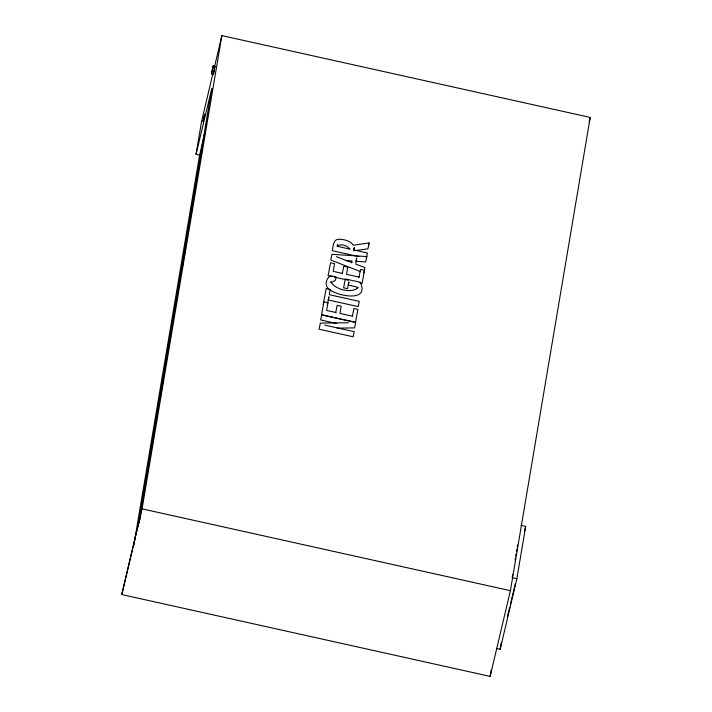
<?xml version="1.0" encoding="UTF-8"?>
<svg xmlns="http://www.w3.org/2000/svg" width="712" height="712" viewBox="0 0 712 712"><rect width="100%" height="100%" fill="white"/><g stroke="black" fill="none" stroke-linecap="round" stroke-linejoin="round"><path stroke-width="1.07" d="M214.009 68.815L221.859 35.6L590.212 117.435L510.406 590.675L490.141 676.4L121.788 594.564L138.582 523.071L211.865 88.235L196.04 154.299L199.609 155.091L133.776 545.463M196.04 154.299L201.594 121.325L212.746 74.173M211.58 73.941L213.164 65.824L214.953 66.216L214.116 71.164L213.369 74.342L211.58 73.941L213.164 65.824M213.369 74.342L214.953 66.216M138.261 526.382L199.663 162.265M200.019 160.173L202.973 142.631M139.427 520.57L140.531 514.028M142.293 503.553L142.667 501.373M143.032 499.192L143.397 497.012M144.207 492.214L143.842 494.395L144.287 492.499M144.581 490.034L144.945 487.845M146.708 477.378L147.081 475.198M147.446 473.017L147.811 470.837M148.808 464.945L149.173 462.764M151.674 447.928L152.048 445.748M153.035 439.856L153.409 437.675M155.91 422.839L156.275 420.659M160.138 397.759L160.503 395.578M161.686 388.592L162.603 383.136M166.279 361.322L165.914 363.512L166.359 361.616M166.653 359.142L167.017 356.961M168.78 346.495L169.153 344.314M169.518 342.134L169.883 339.944M170.88 334.062L171.245 331.881M173.746 317.045L174.12 314.864M175.108 308.972L175.481 306.792M177.982 291.956L178.347 289.775M182.21 266.875L182.575 264.686M183.758 257.708L184.123 255.528M188.351 230.439L187.986 232.619L188.431 230.733M188.725 228.258L189.089 226.078M190.861 215.611L191.964 209.061M192.952 203.178L193.317 200.989M195.827 186.161L196.192 183.981M197.18 178.089L197.553 175.909M200.054 161.072L200.419 158.892M201.416 153L201.781 150.819M204.282 135.983L204.655 133.803M205.83 126.825L206.195 124.645M139.614 520.374L139.97 518.229M140.335 516.093L140.7 513.948M141.056 511.803L141.421 509.667M160.245 398.053L160.6 395.917M160.965 393.772L161.321 391.627M161.686 389.491L162.042 387.346M162.407 385.201L162.772 383.065M163.128 380.92L163.493 378.775M182.316 267.169L182.673 265.024M183.037 262.888L183.393 260.743M183.758 258.598L184.123 256.462M184.479 254.317L184.844 252.182M185.2 250.037L185.565 247.892M121.788 594.564L142.053 508.849L221.859 35.6M323.284 304.327L326.158 288.538L330.181 289.428L329.291 294.697L359.275 301.354L358.172 306.614L328.188 299.957L328.935 296.779L327.298 305.217M335.717 312.621L337.159 305.341L341.182 306.231L339.971 313.422L352.6 316.226M342.312 273.533L343.754 266.252L347.776 267.142L346.557 274.334L359.186 277.137M351.683 262.915L352.013 260.984L345.436 260.53M352.333 316.511L353.9 308.51L357.922 309.4L355.51 322.376L321.512 314.829L323.916 301.844L327.938 302.742L326.63 310.459L335.948 312.532M358.928 277.422L360.495 269.421L364.508 270.32L362.105 283.296L359.978 282.824M358.892 256.614L332.326 250.713C333.189 246.352 333.038 238.743 339.401 239.259C344.483 239.49 350.34 240.772 353.383 245.24L369.127 242.952L367.917 248.826L354.585 250.66M490.141 676.4L491.244 669.823M512.293 576.595L512.658 574.415M515.052 560.228L515.417 558.048M515.791 555.867L516.156 553.687M516.52 551.506L516.894 549.326M517.259 547.145L517.624 544.965M496.38 648.454L500.162 649.299L501.275 642.749M500.162 649.299L516.85 578.74L525.678 526.382L520.935 525.331M199.609 155.091L204.709 133.553M201.452 153.151L201.897 151.255M200.793 156.711L201.238 154.815M197.918 173.728L198.363 171.832M185.316 247.34L186.081 244.1M182.254 267.018L182.699 265.131M178.712 287.595L179.166 285.708M175.846 304.611L176.291 302.716M170.115 339.001L170.56 337.114M167.916 350.972L168.424 348.809M160.182 397.901L160.627 396.014M156.64 418.478L157.094 416.591M153.774 435.495L154.219 433.608M150.001 456.757L150.508 454.594M337.159 246.37L337.657 244.252L337.31 246.316L350.144 249.164M353.561 250.793L354.309 247.625L353.909 250.001L367.428 253.009L366.324 258.269M368.371 246.121L369.127 242.952M363.859 272.892L364.962 267.614L355.706 264.081L356.712 258.082L355.964 261.26L365.71 261.954L366.831 256.578L331.934 254.309L330.751 260.049L360.753 271.69M589.198 121.716L590.212 117.435M524.415 531.731L525.678 526.382M509.73 607.345L507.3 616.726M510.237 605.182L515.346 583.582M358.278 287.319C352.502 294.083 333.803 289.455 330.777 281.365M330.786 282.869L335.388 280.332L336.162 276.977L330.706 275.767C325.838 278.178 324.236 286.295 329.309 289.375M337.417 246.023C341.012 243.504 347.198 245.382 349.628 248.817M337.159 328.134L354.585 327.894L355.733 322.385L321.726 314.829L320.649 319.955L336.803 323.542M348.319 322.758L320.329 323.088L319.083 329.22L353.09 336.776L354.167 331.65L324.841 325.135M212.336 70.764L214.116 71.164M342.543 273.444L333.225 271.37L334.524 263.654L330.51 262.764L328.099 275.74L332.353 276.683M334.48 277.155L348.293 280.225M512.106 577.681L516.85 578.74M142.053 508.849L510.406 590.675M336.322 256.667L351.942 262.639M329.914 289.873C338.36 296.254 370.062 302.324 360.156 282.237L345.311 278.944L343.602 287.799L347.572 288.68L348.933 281.89L348.186 285.058L356.979 287.016L357.549 288.672M203.036 121.681L204.727 114.258L203.036 121.681"/></g></svg>
